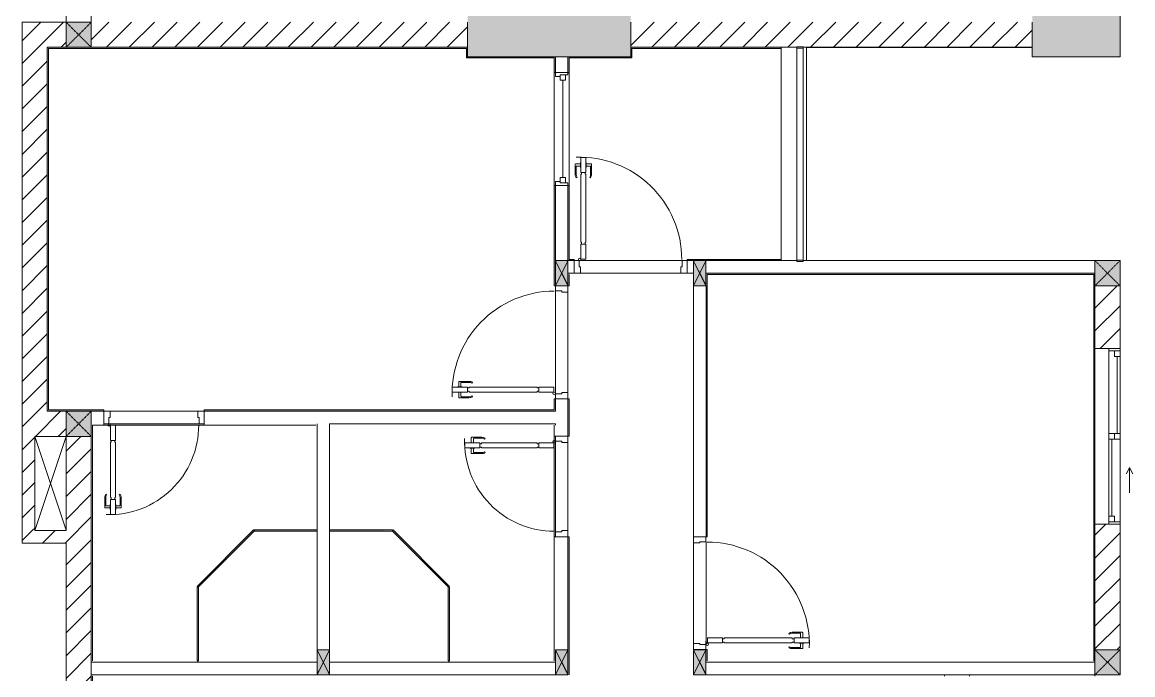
# Model space of a CAD drawing. Header units: millimetres. Extents: x 50254 to 245170, y 481 to 78637.
# Drawn here: x 236318 to 245170, y 48437 to 53637 of the extents above; entities that cross this region are included whole.
import ezdxf

# ---------------------------------------------------------------- set-up
doc = ezdxf.new("R2010")
doc.units = ezdxf.units.MM
doc.linetypes.add('IMPORT-Dash _2_', pattern=[6, 3, -3])
for name, color, linetype, lineweight in [('0-2-1', 53, 'Continuous', 9), ('A-DETL-GENF-7', 53, 'Continuous', 9), ('A-DOOR-5', 53, 'Continuous', 9), ('A-FLOR-1-1', 53, 'Continuous', 9), ('A-FLOR-4', 53, 'Continuous', 9), ('A-FLOR-HRAL-5', 53, 'Continuous', 9), ('A-GLAZ-5', 53, 'Continuous', 9), ('A-GLAZ-CURT-3', 130, 'Continuous', 9), ('A-GLAZ-CURT-4', 53, 'Continuous', 9), ('A-WALL-1-1', 53, 'Continuous', 9), ('A-WALL-7', 53, 'Continuous', 9), ('A-WALL-PATT-3', 53, 'Continuous', 9), ('A-WALL-PATT-4', 130, 'Continuous', 9), ('A_1404_dwg-1', 53, 'Continuous', 9), ('I-WALL-1-1', 53, 'Continuous', 9), ('I-WALL-2', 53, 'Continuous', 9), ('S-COLS-1', 130, 'Continuous', 9), ('S-COLS-10', 130, 'IMPORT-Dash _2_', 9), ('S-COLS-2-1', 53, 'Continuous', 9), ('S-COLS-4-1', 53, 'Continuous', 9), ('S-COLS-9', 53, 'Continuous', 9), ('S-COLS-HDLN-2', 53, 'IMPORT-Dash _2_', 9)]:
    doc.layers.add(name, color=color, linetype=linetype, lineweight=lineweight)
pattern_1 = [(45, (0, 0), (-90.50967, 90.50967), [])]

# ---------------------------------------------------------------- blocks, each defined once
blk = doc.blocks.new('A_1404_dwg_NCV_TKTC_KET CAU_rvt-1-TKTC_MB HOÀN THIỆN SÀN TẦNG 3-4-4819833-KeyPlan-CH1')
at = {"layer": 'S-COLS-1'}
for points in [[(122852.6, 53361.9), (123352.6, 53361.9), (123352.6, 53711.9), (122052.6, 53711.9), (122052.6, 53361.9), (122752.6, 53361.9)], [(127252.6, 53361.9), (127252.6, 53711.9), (126552.6, 53711.9), (126552.6, 53361.9), (127052.6, 53361.9)]]:
    blk.add_hatch(color=256, dxfattribs=at).paths.add_polyline_path(points)
at = {"layer": 'A-FLOR-1-1'}
blk.add_line((124752.6, 53435.3), (126552.6, 53435.3), dxfattribs=at)
at = {"layer": 'S-COLS-2-1'}
for p, q in [((122052.6, 53636.9), (122052.6, 53436.9)), ((123352.6, 53436.9), (123352.6, 53636.9))]:
    blk.add_line(p, q, dxfattribs=at)
at = {"layer": 'S-COLS-2-1', "flags": 128}
blk.add_lwpolyline([(126552.6, 53636.9), (126552.6, 53361.9), (127252.6, 53361.9), (127252.6, 53711.9), (127052.6, 53711.9)], dxfattribs=at)
blk = doc.blocks.new('A_1404_dwg_DOOR_CW_01 CANH MO-PANEL KINH - DIW_01-900x2200-CỬA GỖ VÂN LAMINATE-V95-TKTC_MB HOÀN THIỆN SÀN TẦNG 3-4-4819903-KeyPlan-CH1')
at = {"layer": 'A-DETL-GENF-7'}
for p, q in [((38813.8, 28420.8), (38818.3, 28414.2)), ((38839.6, 28428.9), (38919.1, 28428.9)), ((38902.1, 28420.9), (38839.6, 28420.9)), ((38906.1, 28385.9), (38906.1, 28416.9)), ((38923.1, 28385.9), (38923.1, 28424.9)), ((38906.1, 28341.9), (38906.1, 28310.9)), ((38923.1, 28341.9), (38923.1, 28302.9)), ((38813.8, 28307.1), (38818.3, 28313.6)), ((38902.1, 28306.9), (38839.6, 28306.9)), ((38839.6, 28298.9), (38919.1, 28298.9))]:
    blk.add_line(p, q, dxfattribs=at)
at = {"layer": 'A-DETL-GENF-7', "flags": 128}
for points in [[(38284.6, 28343.9), (38284.6, 28383.9), (38164.6, 28383.9), (38164.6, 28343.9)], [(38298.6, 28349.9), (38298.6, 28343.9), (38840.6, 28343.9), (38840.6, 28349.9), (38854.6, 28349.9), (38854.6, 28377.9), (38840.6, 28377.9), (38840.6, 28383.9), (38298.6, 28383.9), (38298.6, 28377.9), (38284.6, 28377.9), (38284.6, 28349.9)], [(38974.6, 28383.9), (38974.6, 28343.9), (38854.6, 28343.9), (38854.6, 28383.9)], [(38894.8, 28385.9), (38894.8, 28383.9), (38934.3, 28383.9), (38934.3, 28385.9)], [(38894.8, 28341.9), (38894.8, 28343.9), (38934.3, 28343.9), (38934.3, 28341.9)]]:
    blk.add_lwpolyline(points, close=True, dxfattribs=at)
at = {"layer": 'A-DETL-GENF-7'}
blk.add_circle((38162.6, 28393.9), 10, dxfattribs=at)
for centre, radius, start, end in [((38162.6, 28393.9), 814, 270, 2), ((38839.6, 28383.9), 45, 90, 125), ((38839.6, 28383.9), 37, 90, 125), ((38902.1, 28416.9), 4, 0, 90), ((38919.1, 28424.9), 4, 0, 90), ((38839.6, 28343.9), 45, 235, 270), ((38839.6, 28343.9), 37, 235, 270), ((38902.1, 28310.9), 4, 270, 0), ((38919.1, 28302.9), 4, 270, 0)]:
    blk.add_arc(centre, radius, start, end, dxfattribs=at)
at = {"layer": 'A-DOOR-5'}
blk.add_line((38152.6, 28393.9), (38152.6, 28368.9), dxfattribs=at)
at = {"layer": 'A-DOOR-5', "flags": 128}
blk.add_lwpolyline([(38052.6, 28436.9), (38052.6, 28386.9), (38102.6, 28386.9), (38102.6, 28396.9), (38152.6, 28396.9), (38152.6, 28436.9)], close=True, dxfattribs=at)
blk.add_lwpolyline([(38152.6, 27536.9), (38152.6, 27576.9), (38102.6, 27576.9), (38102.6, 27586.9), (38052.6, 27586.9), (38052.6, 27536.9)], dxfattribs=at)
blk = doc.blocks.new('A_1404_dwg_DOOR_CW_01 CANH MO-PANEL KINH - DIG_02-800x2200-CỬA NHÔM KÍNH-V60-TKTC_MB HOÀN THIỆN SÀN TẦNG 3-4-4819851-KeyPlan-CH1')
at = {"layer": 'A-DETL-GENF-7'}
for p, q in [((56070.3, 39575.7), (56076.9, 39571.2)), ((56184.1, 39575.7), (56177.5, 39571.2)), ((56062.2, 39549.9), (56062.2, 39470.4)), ((56070.2, 39487.4), (56070.2, 39549.9)), ((56105.2, 39483.4), (56074.2, 39483.4)), ((56149.2, 39483.4), (56180.2, 39483.4)), ((56184.2, 39487.4), (56184.2, 39549.9)), ((56192.2, 39549.9), (56192.2, 39470.4)), ((56105.2, 39466.4), (56066.2, 39466.4)), ((56149.2, 39466.4), (56188.2, 39466.4))]:
    blk.add_line(p, q, dxfattribs=at)
at = {"layer": 'A-DETL-GENF-7', "flags": 128}
for points in [[(56147.2, 40004.9), (56107.2, 40004.9), (56107.2, 40124.9), (56147.2, 40124.9)], [(56141.2, 39990.9), (56147.2, 39990.9), (56147.2, 39548.9), (56141.2, 39548.9), (56141.2, 39534.9), (56113.2, 39534.9), (56113.2, 39548.9), (56107.2, 39548.9), (56107.2, 39990.9), (56113.2, 39990.9), (56113.2, 40004.9), (56141.2, 40004.9)], [(56105.2, 39494.7), (56107.2, 39494.7), (56107.2, 39455.2), (56105.2, 39455.2)], [(56107.2, 39414.9), (56147.2, 39414.9), (56147.2, 39534.9), (56107.2, 39534.9)], [(56149.2, 39494.7), (56147.2, 39494.7), (56147.2, 39455.2), (56149.2, 39455.2)]]:
    blk.add_lwpolyline(points, close=True, dxfattribs=at)
at = {"layer": 'A-DETL-GENF-7'}
blk.add_circle((56097.2, 40126.9), 10, dxfattribs=at)
for centre, radius, start, end in [((56097.2, 40126.9), 714, 268, 0), ((56107.2, 39549.9), 45, 145, 180), ((56107.2, 39549.9), 37, 145, 180), ((56147.2, 39549.9), 37, 0, 35), ((56147.2, 39549.9), 45, 0, 35), ((56074.2, 39487.4), 4, 180, 270), ((56180.2, 39487.4), 4, 270, 0), ((56066.2, 39470.4), 4, 180, 270), ((56188.2, 39470.4), 4, 270, 0)]:
    blk.add_arc(centre, radius, start, end, dxfattribs=at)
at = {"layer": 'A-DOOR-5'}
blk.add_line((56097.2, 40136.9), (56122.2, 40136.9), dxfattribs=at)
at = {"layer": 'A-DOOR-5', "flags": 128}
for points in [[(56104.2, 40236.9), (56104.2, 40186.9), (56094.2, 40186.9), (56094.2, 40136.9), (56054.2, 40136.9), (56054.2, 40236.9)], [(56854.2, 40236.9), (56854.2, 40136.9), (56814.2, 40136.9), (56814.2, 40186.9), (56804.2, 40186.9), (56804.2, 40236.9)]]:
    blk.add_lwpolyline(points, close=True, dxfattribs=at)
blk = doc.blocks.new('A_1404_dwg_DOOR_CW_01 CANH MO-PANEL KINH - DIW_01-900x2200-CỬA GỖ VÂN LAMINATE-553375-TKTC_MB HOÀN THIỆN SÀN TẦNG 3-4-4819841-KeyPlan-CH1')
at = {"layer": 'A-DETL-GENF-7'}
for p, q in [((49614.6, 40123.9), (49614.6, 40203.4)), ((49657.6, 40207.4), (49618.6, 40207.4)), ((49657.6, 40190.4), (49626.6, 40190.4)), ((49701.6, 40207.4), (49740.6, 40207.4)), ((49701.6, 40190.4), (49732.6, 40190.4)), ((49744.6, 40123.9), (49744.6, 40203.4)), ((49622.6, 40186.4), (49622.6, 40123.9)), ((49622.7, 40098.1), (49629.3, 40102.7)), ((49736.4, 40098.1), (49729.9, 40102.7)), ((49736.6, 40186.4), (49736.6, 40123.9))]:
    blk.add_line(p, q, dxfattribs=at)
at = {"layer": 'A-DETL-GENF-7', "flags": 128}
for points in [[(49657.6, 40179.2), (49659.6, 40179.2), (49659.6, 40218.7), (49657.6, 40218.7)], [(49699.6, 40258.9), (49659.6, 40258.9), (49659.6, 40138.9), (49699.6, 40138.9)], [(49701.6, 40179.2), (49699.6, 40179.2), (49699.6, 40218.7), (49701.6, 40218.7)], [(49665.6, 39582.9), (49659.6, 39582.9), (49659.6, 40124.9), (49665.6, 40124.9), (49665.6, 40138.9), (49693.6, 40138.9), (49693.6, 40124.9), (49699.6, 40124.9), (49699.6, 39582.9), (49693.6, 39582.9), (49693.6, 39568.9), (49665.6, 39568.9)], [(49659.6, 39568.9), (49699.6, 39568.9), (49699.6, 39448.9), (49659.6, 39448.9)]]:
    blk.add_lwpolyline(points, close=True, dxfattribs=at)
at = {"layer": 'A-DETL-GENF-7'}
blk.add_circle((49709.6, 39446.9), 10, dxfattribs=at)
for centre, radius, start, end in [((49709.6, 39446.9), 814, 88, 180), ((49618.6, 40203.4), 4, 90, 180), ((49626.6, 40186.4), 4, 90, 180), ((49732.6, 40186.4), 4, 0, 90), ((49740.6, 40203.4), 4, 0, 90), ((49659.6, 40123.9), 45, 180, 215), ((49659.6, 40123.9), 37, 180, 215), ((49699.6, 40123.9), 37, 325, 0), ((49699.6, 40123.9), 45, 325, 0)]:
    blk.add_arc(centre, radius, start, end, dxfattribs=at)
at = {"layer": 'A-DOOR-5'}
blk.add_line((49709.6, 39436.9), (49684.6, 39436.9), dxfattribs=at)
at = {"layer": 'A-DOOR-5', "flags": 128}
for points in [[(48852.6, 39336.9), (48852.6, 39436.9), (48892.6, 39436.9), (48892.6, 39386.9), (48902.6, 39386.9), (48902.6, 39336.9)], [(49702.6, 39336.9), (49702.6, 39386.9), (49712.6, 39386.9), (49712.6, 39436.9), (49752.6, 39436.9), (49752.6, 39336.9)]]:
    blk.add_lwpolyline(points, close=True, dxfattribs=at)
blk = doc.blocks.new('A_1404_dwg_M_Fixed - 900 x 1400-901191-TKTC_MB HOÀN THIỆN SÀN TẦNG 3-4-4819853-KeyPlan-CH1')
at = {"layer": 'A-GLAZ-5'}
blk.add_line((53891.6, 40195.9), (53117.6, 40195.9), dxfattribs=at)
at = {"layer": 'A-GLAZ-5', "flags": 128}
for points in [[(53073.6, 40217.9), (53117.6, 40217.9), (53117.6, 40173.9), (53073.6, 40173.9), (53073.6, 40236.9), (53055.7, 40236.9)], [(53954.6, 40236.9), (53935.6, 40236.9), (53935.6, 40173.9), (53891.6, 40173.9), (53891.6, 40217.9), (53935.6, 40217.9)], [(53086.6, 40173.9), (53086.6, 40136.9), (53054.6, 40136.9)], [(53922.6, 40173.9), (53922.6, 40136.9), (53954.6, 40136.9)]]:
    blk.add_lwpolyline(points, dxfattribs=at)
blk = doc.blocks.new('A_1404_dwg_Railing - 50 x 10mm-901205-TKTC_MB HOÀN THIỆN SÀN TẦNG 3-4-4819863-KeyPlan-CH1')
at = {"layer": 'A-FLOR-HRAL-5', "flags": 128}
blk.add_lwpolyline([(52922.6, 44462), (52922.6, 44512), (52932.6, 44512), (52932.6, 44462)], close=True, dxfattribs=at)
blk = doc.blocks.new('A_1404_dwg_Railing - Railing-884429-TKTC_MB HOÀN THIỆN SÀN TẦNG 3-4-4819907-KeyPlan-CH1')
at = {"layer": 'A-FLOR-HRAL-5'}
for p, q in [((124677.6, 53430.3), (124677.6, 51741.5)), ((124727.6, 51741.5), (124727.6, 53430.3))]:
    blk.add_line(p, q, dxfattribs=at)
at = {"rotation": 270}
for p in [(80215.6, 106362.9), (80215.6, 104664.1)]:
    blk.add_blockref('A_1404_dwg_Railing - 50 x 10mm-901205-TKTC_MB HOÀN THIỆN SÀN TẦNG 3-4-4819863-KeyPlan-CH1', p, dxfattribs=at)
blk = doc.blocks.new('A_1404_dwg_System Panel - Glazed-901218-TKTC_MB HOÀN THIỆN SÀN TẦNG 3-4-4819900-KeyPlan-CH1')
at = {"layer": 'A-GLAZ-CURT-3'}
blk.add_hatch(color=256, dxfattribs=at).paths.add_polyline_path([(41007.6, 64948.9), (41002.6, 65539.6), (40997.6, 65536.1), (40997.6, 64948.9)])
at = {"layer": 'A-GLAZ-CURT-4'}
blk.add_line((41007.6, 64948.9), (41007.6, 65539.6), dxfattribs=at)
at = {"layer": 'A-GLAZ-CURT-4', "flags": 128}
blk.add_lwpolyline([(40997.6, 65537.5), (40997.6, 64948.9), (41007.6, 64948.9)], dxfattribs=at)
blk = doc.blocks.new('A_1404_dwg_System Panel - Glazed-901219-TKTC_MB HOÀN THIỆN SÀN TẦNG 3-4-V137-KeyPlan-CH1')
at = {"layer": 'A-GLAZ-CURT-3'}
blk.add_hatch(color=256, dxfattribs=at).paths.add_polyline_path([(39446.8, 29483), (39450.3, 29493.6), (39002.6, 29934.3), (38999, 29930.7), (39408.4, 29521.4)])
at = {"layer": 'A-GLAZ-CURT-4'}
blk.add_line((38999, 29930.7), (39446.8, 29483), dxfattribs=at)
at = {"layer": 'A-GLAZ-CURT-4', "flags": 128}
blk.add_lwpolyline([(39452.4, 29491.5), (39006.1, 29937.8), (38999, 29930.7)], dxfattribs=at)
blk = doc.blocks.new('A_1404_dwg_System Panel - Glazed-901217-TKTC_MB HOÀN THIỆN SÀN TẦNG 3-4-V138-KeyPlan-CH1')
at = {"layer": 'A-GLAZ-CURT-3'}
blk.add_hatch(color=256, dxfattribs=at).paths.add_polyline_path([(39453.8, 29481.5), (39952.6, 29481.5), (39952.6, 29491.5), (39450.3, 29486.5), (39450.3, 29481.5)])
at = {"layer": 'A-GLAZ-CURT-4', "flags": 128}
blk.add_lwpolyline([(39450.3, 29481.5), (39952.6, 29481.5), (39952.6, 29491.5), (39450.3, 29491.5)], close=True, dxfattribs=at)
blk = doc.blocks.new('A_1404_dwg_G1_SOF - BO TRU - 100x200-746114-TKTC_MB HOÀN THIỆN SÀN TẦNG 3-4-4819846-KeyPlan-CH1')
at = {"layer": 'S-COLS-1'}
blk.add_hatch(color=256, dxfattribs=at).paths.add_polyline_path([(49952.6, 40036.9), (49952.6, 40236.9), (49852.6, 40236.9), (49852.6, 40036.9)])
at = {"layer": 'S-COLS-9', "flags": 128}
blk.add_lwpolyline([(49852.6, 40036.9), (49852.6, 40236.9), (49952.6, 40236.9), (49952.6, 40036.9)], close=True, dxfattribs=at)
at = {"layer": 'S-COLS-HDLN-2'}
for p, q in [((49952.6, 40036.9), (49852.6, 40236.9)), ((49852.6, 40036.9), (49952.6, 40236.9))]:
    blk.add_line(p, q, dxfattribs=at)
blk = doc.blocks.new('A_1404_dwg_DOOR_CW_01 CANH MO-PANEL KINH - DIG_01-900x2200-CỬA NHÔM KÍNH-901226-TKTC_MB HOÀN THIỆN SÀN TẦNG 3-4-4819905-KeyPlan-CH1')
at = {"layer": 'A-DETL-GENF-7'}
for p, q in [((37864.6, 26649.9), (37864.6, 26570.4)), ((37872.6, 26587.4), (37872.6, 26649.9)), ((37872.7, 26675.7), (37879.3, 26671.2)), ((37986.4, 26675.7), (37979.9, 26671.2)), ((37986.6, 26587.4), (37986.6, 26649.9)), ((37994.6, 26649.9), (37994.6, 26570.4)), ((37907.6, 26566.4), (37868.6, 26566.4)), ((37907.6, 26583.4), (37876.6, 26583.4)), ((37951.6, 26583.4), (37982.6, 26583.4)), ((37951.6, 26566.4), (37990.6, 26566.4))]:
    blk.add_line(p, q, dxfattribs=at)
at = {"layer": 'A-DETL-GENF-7', "flags": 128}
for points in [[(37909.6, 27204.9), (37949.6, 27204.9), (37949.6, 27324.9), (37909.6, 27324.9)], [(37915.6, 27190.9), (37909.6, 27190.9), (37909.6, 26648.9), (37915.6, 26648.9), (37915.6, 26634.9), (37943.6, 26634.9), (37943.6, 26648.9), (37949.6, 26648.9), (37949.6, 27190.9), (37943.6, 27190.9), (37943.6, 27204.9), (37915.6, 27204.9)], [(37907.6, 26594.7), (37909.6, 26594.7), (37909.6, 26555.2), (37907.6, 26555.2)], [(37949.6, 26514.9), (37909.6, 26514.9), (37909.6, 26634.9), (37949.6, 26634.9)], [(37951.6, 26594.7), (37949.6, 26594.7), (37949.6, 26555.2), (37951.6, 26555.2)]]:
    blk.add_lwpolyline(points, close=True, dxfattribs=at)
at = {"layer": 'A-DETL-GENF-7'}
blk.add_circle((37959.6, 27326.9), 10, dxfattribs=at)
for centre, radius, start, end in [((37959.6, 27326.9), 814, 180, 272), ((37909.6, 26649.9), 45, 145, 180), ((37909.6, 26649.9), 37, 145, 180), ((37949.6, 26649.9), 37, 0, 35), ((37949.6, 26649.9), 45, 0, 35), ((37868.6, 26570.4), 4, 180, 270), ((37876.6, 26587.4), 4, 180, 270), ((37982.6, 26587.4), 4, 270, 0), ((37990.6, 26570.4), 4, 270, 0)]:
    blk.add_arc(centre, radius, start, end, dxfattribs=at)
at = {"layer": 'A-DOOR-5'}
blk.add_line((37959.6, 27336.9), (37934.6, 27336.9), dxfattribs=at)
at = {"layer": 'A-DOOR-5', "flags": 128}
for points in [[(37152.6, 27436.9), (37102.6, 27436.9), (37102.6, 27336.9), (37142.6, 27336.9), (37142.6, 27386.9), (37152.6, 27386.9)], [(38002.6, 27436.9), (37952.6, 27436.9), (37952.6, 27386.9), (37962.6, 27386.9), (37962.6, 27336.9), (38002.6, 27336.9)]]:
    blk.add_lwpolyline(points, close=True, dxfattribs=at)
blk = doc.blocks.new('A_1404_dwg_System Panel - Glazed-901212-TKTC_MB HOÀN THIỆN SÀN TẦNG 3-4-V139-KeyPlan-CH1')
at = {"layer": 'A-GLAZ-CURT-3'}
blk.add_hatch(color=256, dxfattribs=at).paths.add_polyline_path([(40551.3, 29481.5), (40554.8, 29486.5), (40551.3, 29491.5), (40052.6, 29491.5), (40052.6, 29481.5)])
at = {"layer": 'A-GLAZ-CURT-4', "flags": 128}
blk.add_lwpolyline([(40552.8, 29491.5), (40052.6, 29491.5), (40052.6, 29481.5), (40554.8, 29481.5)], dxfattribs=at)
blk = doc.blocks.new('A_1404_dwg_System Panel - Glazed-901210-TKTC_MB HOÀN THIỆN SÀN TẦNG 3-4-4819895-KeyPlan-CH1')
at = {"layer": 'A-GLAZ-CURT-3'}
blk.add_hatch(color=256, dxfattribs=at).paths.add_polyline_path([(38999, 64948.9), (39007.6, 64948.9), (39002.6, 65539.6), (38997.6, 65539.6), (38997.6, 64948.9)])
at = {"layer": 'A-GLAZ-CURT-4'}
blk.add_line((39007.6, 64948.9), (39007.6, 65537.5), dxfattribs=at)
at = {"layer": 'A-GLAZ-CURT-4', "flags": 128}
blk.add_lwpolyline([(38997.6, 65539.6), (38997.6, 64948.9), (39007.6, 64948.9)], dxfattribs=at)
blk = doc.blocks.new('A_1404_dwg_System Panel - Glazed-901211-TKTC_MB HOÀN THIỆN SÀN TẦNG 3-4-V140-KeyPlan-CH1')
at = {"layer": 'A-GLAZ-CURT-3'}
blk.add_hatch(color=256, dxfattribs=at).paths.add_polyline_path([(40558.4, 29483), (41002.6, 29934.3), (40997.6, 29936.3), (40554.8, 29486.5)])
at = {"layer": 'A-GLAZ-CURT-4', "flags": 128}
blk.add_lwpolyline([(40999, 29937.8), (40551.3, 29490.1), (40558.4, 29483), (41006.1, 29930.7)], close=True, dxfattribs=at)
blk = doc.blocks.new('A_1404_dwg_NCV_TKTC_TANG 3 - 4_rvt-1-TKTC_MB HOÀN THIỆN SÀN TẦNG 3-4-4819943-KeyPlan-CH1')
at = {"layer": 'A-WALL-PATT-4'}
for points in [[(118702.6, 50546.9), (118712.6, 50546.9), (118712.6, 53436.9), (118702.6, 53436.9), (118702.6, 53426.9)], [(119052.5, 53426.9), (122052.6, 53426.9), (122052.6, 53436.9), (118712.6, 53436.9), (118712.6, 53426.9), (118852.5, 53426.9)], [(122052.6, 53351.9), (122052.6, 53426.9), (122042.6, 53426.9), (122042.6, 53351.9)], [(124552.6, 53426.9), (124552.6, 53436.9), (123352.6, 53436.9), (123352.6, 53426.9), (124422.5, 53426.9)], [(123362.6, 53361.9), (123362.6, 53426.9), (123352.6, 53426.9), (123352.6, 53361.9)], [(122742.6, 53351.9), (122752.6, 53351.9), (122752.6, 53361.9), (122052.6, 53361.9), (122052.6, 53351.9)], [(122902.6, 53351.9), (123362.6, 53351.9), (123362.6, 53361.9), (122862.6, 53361.9), (122862.6, 53351.9)], [(124422.5, 51626.9), (127052.6, 51626.9), (127052.6, 51636.9), (123952.6, 51636.9), (123952.6, 51626.9), (123962.6, 51626.9)]]:
    blk.add_hatch(color=256, dxfattribs=at).paths.add_polyline_path(points)
h = blk.add_hatch(color=256, dxfattribs=at)
h.paths.add_polyline_path([(122742.6, 50546.9), (122752.6, 50546.9), (122752.6, 50636.9), (122742.6, 50636.9)])
h.paths.add_polyline_path([(122742.6, 51536.9), (122752.6, 51536.9), (122752.6, 52336.9), (122742.6, 52336.9), (122742.6, 51636.9)])
h.paths.add_polyline_path([(122752.6, 53236.9), (122752.6, 53351.9), (122742.6, 53351.9), (122742.6, 53236.9)])
h = blk.add_hatch(color=256, dxfattribs=at)
h.paths.add_polyline_path([(122862.6, 51746.9), (122862.6, 52336.9), (122852.6, 52336.9), (122852.6, 51746.9)])
h.paths.add_polyline_path([(122862.6, 53236.9), (122862.6, 53361.9), (122852.6, 53361.9), (122852.6, 53236.9)])
h = blk.add_hatch(color=256, dxfattribs=at)
h.paths.add_polyline_path([(123852.6, 51736.9), (124552.6, 51736.9), (124552.6, 51746.9), (123802.6, 51746.9), (123802.6, 51736.9)])
h.paths.add_polyline_path([(122852.6, 51736.9), (122902.6, 51736.9), (122902.6, 51746.9), (122852.6, 51746.9)])
h = blk.add_hatch(color=256, dxfattribs=at)
h.paths.add_polyline_path([(122862.6, 48436.9), (122862.6, 49537.3), (122852.6, 49537.3), (122852.6, 48436.9)])
h.paths.add_polyline_path([(122862.6, 50337.3), (122862.6, 50636.9), (122852.6, 50636.9), (122852.6, 50337.3)])
h.paths.add_polyline_path([(122852.6, 51536.9), (122862.6, 51536.9), (122862.6, 51636.9), (122852.6, 51636.9)])
h = blk.add_hatch(color=256, dxfattribs=at)
h.paths.add_polyline_path([(123962.6, 48546.9), (123962.6, 48637.3), (123952.6, 48636.9), (123952.6, 48546.9)])
h.paths.add_polyline_path([(123952.6, 49537.3), (123962.6, 49537.3), (123962.6, 51626.9), (123952.6, 51626.9), (123952.6, 51536.9)])
h = blk.add_hatch(color=256, dxfattribs=at)
h.paths.add_polyline_path([(127052.6, 48536.9), (127052.6, 49635.3), (127042.6, 49635.3), (127042.6, 48536.9)])
h.paths.add_polyline_path([(127052.6, 51035.3), (127052.6, 51626.9), (127042.6, 51626.9), (127042.6, 51035.3)])
h = blk.add_hatch(color=256, dxfattribs=at)
h.paths.add_polyline_path([(119052.5, 50536.9), (119152.6, 50536.9), (119152.6, 50546.9), (118702.6, 50546.9), (118702.6, 50536.9), (118852.5, 50536.9)])
h.paths.add_polyline_path([(119952.6, 50536.9), (122752.6, 50536.9), (122752.6, 50546.9), (119952.6, 50546.9)])
h = blk.add_hatch(color=256, dxfattribs=at)
h.paths.add_polyline_path([(119062.6, 45437.3), (119062.6, 45587.4), (119052.6, 45587), (119052.6, 45437.3), (119062.5, 45437.3)])
h.paths.add_polyline_path([(119062.6, 46677.4), (119062.6, 48436.9), (119052.6, 48436.9), (119052.6, 46677.4)])
at = {"layer": 'A-FLOR-4'}
for p, q in [((123752.6, 51636.9), (122952.6, 51636.9)), ((122752.6, 50676.9), (122752.6, 51496.9)), ((122852.6, 51486.9), (122852.6, 50686.9)), ((119192.6, 50437), (119912.6, 50437)), ((122752.6, 50297.3), (122752.6, 49577.3)), ((123852.6, 48687.3), (123852.6, 49487.3)), ((123952.6, 49497.3), (123952.6, 48677.3)), ((119052.6, 48546.9), (119052.6, 48536.9)), ((119902.6, 48536.9), (119902.6, 48548.9)), ((121902.6, 48548.9), (121902.6, 48536.9)), ((125852.6, 48426.9), (125852.6, 48436.9)), ((126052.6, 48436.9), (126052.6, 48426.9)), ((127052.6, 48426.9), (127052.6, 48436.9))]:
    blk.add_line(p, q, dxfattribs=at)
at = {"layer": 'A-FLOR-4', "flags": 128}
for points in [[(119202.6, 50536.9), (119902.6, 50536.9)], [(122852.6, 50287.3), (122852.6, 49587.3)]]:
    blk.add_lwpolyline(points, close=True, dxfattribs=at)
at = {"layer": 'A-WALL-1-1'}
for p, q in [((122752.6, 53236.9), (122852.6, 53236.9)), ((122852.6, 52336.9), (122752.6, 52336.9)), ((122852.6, 51736.9), (122852.6, 51746.9)), ((122902.6, 51636.9), (122902.6, 51736.9)), ((123802.6, 51736.9), (123802.6, 51636.9)), ((124677.6, 51736.9), (123952.6, 51736.9)), ((127052.6, 51736.9), (124727.6, 51736.9)), ((127052.6, 51636.9), (127052.6, 51736.9)), ((122852.6, 51636.9), (122862.6, 51636.9)), ((123842.9, 51636.9), (123852.6, 51636.9)), ((123952.6, 51636.9), (127052.6, 51636.9)), ((123952.6, 51536.5), (123852.9, 51536.5)), ((122852.6, 50636.9), (122752.6, 50636.9)), ((119052.6, 50536.9), (119052.6, 50436.9)), ((119152.6, 50436.9), (119152.6, 50536.9)), ((119952.6, 50536.9), (119952.6, 50436.9)), ((120852.6, 50436.9), (120852.6, 49592.3)), ((122752.6, 50337.3), (122852.6, 50337.3)), ((120852.6, 49592.3), (120852.6, 49582.3)), ((120852.6, 49582.3), (120852.6, 48636.9)), ((120952.6, 49582.3), (120952.6, 49592.3)), ((120952.6, 48636.9), (120952.6, 49582.3)), ((122852.6, 49537.3), (122752.6, 49537.3)), ((123852.6, 49537.3), (123952.6, 49537.3)), ((123952.6, 48637.3), (123852.6, 48637.3)), ((122752.6, 48536.9), (120952.6, 48536.9)), ((127052.6, 48536.9), (123952.6, 48536.9)), ((127052.6, 48436.9), (127052.6, 48536.9)), ((120952.6, 48436.9), (122752.6, 48436.9)), ((123952.6, 48436.9), (127052.6, 48436.9))]:
    blk.add_line(p, q, dxfattribs=at)
at = {"layer": 'A-WALL-1-1', "flags": 128}
for points in [[(122852.6, 53361.9), (122752.6, 53361.9), (122752.6, 53351.9)], [(122752.6, 50546.9), (122752.6, 50536.9), (120852.6, 50536.9)], [(120952.6, 49592.3), (120952.6, 50436.9), (122752.6, 50436.9), (122752.6, 50426.9)], [(120852.6, 48536.9), (119052.6, 48536.9), (119052.6, 48436.9), (120852.6, 48436.9)]]:
    blk.add_lwpolyline(points, dxfattribs=at)
at = {"layer": 'A-WALL-7'}
for p, q in [((124552.6, 53436.9), (124677.6, 53436.9)), ((124552.6, 51746.9), (124552.6, 53426.9)), ((122752.6, 53351.9), (122752.6, 53236.9)), ((122852.6, 53236.9), (122852.6, 53361.9)), ((122752.6, 52336.9), (122752.6, 51736.9)), ((122852.6, 51746.9), (122852.6, 52336.9)), ((122902.6, 51736.9), (122852.6, 51736.9)), ((122942.6, 51736.9), (123762.6, 51736.9)), ((123852.6, 51736.9), (123802.6, 51736.9)), ((122862.6, 51636.9), (122902.6, 51636.9)), ((123752.6, 51636.9), (122952.6, 51636.9)), ((123802.6, 51636.9), (123842.9, 51636.9)), ((123952.6, 49537.3), (123952.6, 51536.5)), ((122752.6, 50676.9), (122752.6, 51496.9)), ((122852.6, 51486.9), (122852.6, 50686.9)), ((122752.6, 50636.9), (122752.6, 50546.9)), ((122852.6, 50337.3), (122852.6, 50636.9)), ((119152.6, 50536.9), (119052.6, 50536.9)), ((119202.6, 50536.9), (119902.6, 50536.9)), ((120852.6, 50536.9), (119952.6, 50536.9)), ((122852.6, 50287.3), (122852.6, 49587.3)), ((122852.6, 48636.9), (122852.6, 49537.3)), ((123852.6, 48687.3), (123852.6, 49487.3)), ((123952.6, 49497.3), (123952.6, 48677.3))]:
    blk.add_line(p, q, dxfattribs=at)
at = {"layer": 'A-WALL-7', "flags": 128}
for points in [[(124727.6, 53436.9), (124752.6, 53436.9), (124752.6, 51736.9)], [(123852.9, 51536.5), (123852.6, 51536.5), (123852.6, 49537.3)]]:
    blk.add_lwpolyline(points, dxfattribs=at)
at = {"layer": 'I-WALL-1-1'}
for p, q in [((119052.5, 53436.9), (118852.5, 53436.9)), ((122852.6, 51746.9), (122852.6, 51736.9)), ((122862.6, 51636.9), (122852.6, 51636.9)), ((127052.6, 51636.9), (123952.6, 51636.9)), ((118852.5, 50536.9), (119052.5, 50536.9)), ((120852.6, 50427), (120852.6, 50437)), ((127052.6, 48536.9), (127052.6, 48636.9)), ((122742.6, 48536.9), (122752.6, 48536.9)), ((127042.6, 48536.9), (127052.6, 48536.9))]:
    blk.add_line(p, q, dxfattribs=at)
at = {"layer": 'I-WALL-1-1', "flags": 128}
for points in [[(118852.5, 53436.9), (118712.6, 53436.9), (118702.6, 53436.9), (118702.6, 50546.9), (118702.6, 50536.9), (118852.5, 50536.9)], [(119152.6, 50536.9), (119152.6, 50546.9), (118712.6, 50546.9), (118712.6, 53426.9), (122042.6, 53426.9), (122042.6, 53351.9), (122052.6, 53351.9), (122742.6, 53351.9), (122742.6, 53236.9), (122752.6, 53236.9)], [(122752.6, 53351.9), (122752.6, 53361.9), (122052.6, 53361.9), (122052.6, 53426.9), (122052.6, 53436.9), (119052.5, 53436.9)], [(122852.6, 53236.9), (122862.6, 53236.9), (122862.6, 53351.9), (123362.6, 53351.9), (123362.6, 53361.9), (123362.6, 53426.9), (124552.6, 53426.9), (124552.6, 53436.9), (123352.6, 53436.9), (123352.6, 53426.9), (123352.6, 53361.9), (122862.6, 53361.9), (122852.6, 53361.9)], [(122752.6, 52336.9), (122742.6, 52336.9), (122742.6, 51536.9), (122752.6, 51536.9)], [(122902.6, 51736.9), (122902.6, 51746.9), (122862.6, 51746.9), (122862.6, 52336.9), (122852.6, 52336.9)], [(123952.6, 51736.9), (124552.6, 51736.9), (124552.6, 51746.9), (123802.6, 51746.9), (123802.6, 51736.9)], [(122852.6, 51536.9), (122862.6, 51536.9), (122862.6, 51626.9)], [(123952.6, 49537.3), (123962.6, 49537.3), (123962.6, 51626.9), (127042.6, 51626.9), (127042.6, 51035.3), (127052.6, 51035.3), (127052.6, 51536.9)], [(127052.6, 51536.9), (127052.6, 51626.9), (127052.6, 51636.9)], [(122752.6, 50636.9), (122742.6, 50636.9), (122742.6, 50546.9), (119952.6, 50546.9), (119952.6, 50536.9)], [(122852.6, 50337.3), (122862.6, 50337.3), (122862.6, 50636.9), (122852.6, 50636.9)], [(120852.6, 50536.9), (122752.6, 50536.9), (122752.6, 50546.9)], [(119052.6, 50437), (119052.6, 50427), (119052.6, 48546.9)], [(119062.6, 48546.9), (119062.6, 50427), (119152.6, 50427), (119152.6, 50437)], [(119952.6, 50437), (119952.6, 50427), (120842.6, 50427)], [(122742.6, 50426.9), (122742.6, 50337.3), (122752.6, 50337.3)], [(127052.6, 48636.9), (127052.6, 49635.3), (127042.6, 49635.3), (127042.6, 48546.9)], [(122752.6, 49537.3), (122742.6, 49537.3), (122742.6, 48546.9)], [(122862.6, 48436.9), (122862.6, 49537.3), (122852.6, 49537.3)], [(123962.6, 48546.9), (123962.6, 48637.3), (123952.6, 48637.3)], [(119062.6, 48436.9), (119052.6, 48436.9), (119052.6, 46677.4), (119062.6, 46677.4), (119062.6, 48426.9)]]:
    blk.add_lwpolyline(points, dxfattribs=at)
at = {"layer": 'I-WALL-2'}
for p, q in [((122752.6, 53236.9), (122752.6, 53351.9)), ((122852.6, 53361.9), (122852.6, 53236.9)), ((122742.6, 52336.9), (122742.6, 53236.9)), ((122862.6, 53236.9), (122862.6, 52336.9)), ((122752.6, 51736.9), (122752.6, 52336.9)), ((122852.6, 52336.9), (122852.6, 51746.9)), ((122852.6, 51736.9), (122902.6, 51736.9)), ((123802.6, 51736.9), (123852.6, 51736.9)), ((123952.6, 51536.5), (123952.6, 49537.3)), ((127042.6, 49635.3), (127042.6, 51035.3)), ((127052.6, 51035.3), (127052.6, 49635.3)), ((122752.6, 50546.9), (122752.6, 50636.9)), ((122852.6, 50636.9), (122852.6, 50337.3)), ((119052.6, 50536.9), (119152.6, 50536.9)), ((119952.6, 50536.9), (120852.6, 50536.9)), ((119952.6, 50427), (119152.6, 50427)), ((122742.6, 49537.3), (122742.6, 50337.3)), ((122852.6, 49537.3), (122852.6, 48636.9))]:
    blk.add_line(p, q, dxfattribs=at)
for name, p in [('A_1404_dwg_Railing - Railing-884429-TKTC_MB HOÀN THIỆN SÀN TẦNG 3-4-4819907-KeyPlan-CH1', (0, 0)), ('A_1404_dwg_DOOR_CW_01 CANH MO-PANEL KINH - DIG_02-800x2200-CỬA NHÔM KÍNH-V60-TKTC_MB HOÀN THIỆN SÀN TẦNG 3-4-4819851-KeyPlan-CH1', (63098.4, 10300)), ('A_1404_dwg_System Panel - Glazed-901210-TKTC_MB HOÀN THIỆN SÀN TẦNG 3-4-4819895-KeyPlan-CH1', (80900, -16400)), ('A_1404_dwg_System Panel - Glazed-901218-TKTC_MB HOÀN THIỆN SÀN TẦNG 3-4-4819900-KeyPlan-CH1', (80900, -16400))]:
    blk.add_blockref(name, p)
for name, p, rotation in [('A_1404_dwg_M_Fixed - 900 x 1400-901191-TKTC_MB HOÀN THIỆN SÀN TẦNG 3-4-4819853-KeyPlan-CH1', (82615.6, 106291.5), 270), ('A_1404_dwg_DOOR_CW_01 CANH MO-PANEL KINH - DIG_01-900x2200-CỬA NHÔM KÍNH-901226-TKTC_MB HOÀN THIỆN SÀN TẦNG 3-4-4819905-KeyPlan-CH1', (160905.1, 79073.9), 180), ('A_1404_dwg_G1_SOF - BO TRU - 100x200-746114-TKTC_MB HOÀN THIỆN SÀN TẦNG 3-4-4819846-KeyPlan-CH1', (172705.1, 91773.9), 180), ('A_1404_dwg_G1_SOF - BO TRU - 100x200-746114-TKTC_MB HOÀN THIỆN SÀN TẦNG 3-4-4819846-KeyPlan-CH1', (173805.1, 91773.9), 180), ('A_1404_dwg_DOOR_CW_01 CANH MO-PANEL KINH - DIW_01-900x2200-CỬA GỖ VÂN LAMINATE-V95-TKTC_MB HOÀN THIỆN SÀN TẦNG 3-4-4819903-KeyPlan-CH1', (160905.1, 79073.9), 180), ('A_1404_dwg_DOOR_CW_01 CANH MO-PANEL KINH - DIG_02-800x2200-CỬA NHÔM KÍNH-V60-TKTC_MB HOÀN THIỆN SÀN TẦNG 3-4-4819851-KeyPlan-CH1', (82615.6, 106391.5), 270), ('A_1404_dwg_System Panel - Glazed-901211-TKTC_MB HOÀN THIỆN SÀN TẦNG 3-4-V140-KeyPlan-CH1', (160905.1, 79073.9), 180), ('A_1404_dwg_System Panel - Glazed-901212-TKTC_MB HOÀN THIỆN SÀN TẦNG 3-4-V139-KeyPlan-CH1', (160905.1, 79073.9), 180), ('A_1404_dwg_System Panel - Glazed-901217-TKTC_MB HOÀN THIỆN SÀN TẦNG 3-4-V138-KeyPlan-CH1', (160905.1, 79073.9), 180), ('A_1404_dwg_System Panel - Glazed-901219-TKTC_MB HOÀN THIỆN SÀN TẦNG 3-4-V137-KeyPlan-CH1', (160905.1, 79073.9), 180), ('A_1404_dwg_DOOR_CW_01 CANH MO-PANEL KINH - DIW_01-900x2200-CỬA GỖ VÂN LAMINATE-553375-TKTC_MB HOÀN THIỆN SÀN TẦNG 3-4-4819841-KeyPlan-CH1', (84515.6, 98389.9), 270), ('A_1404_dwg_G1_SOF - BO TRU - 100x200-746114-TKTC_MB HOÀN THIỆN SÀN TẦNG 3-4-4819846-KeyPlan-CH1', (170805.1, 88673.9), 180), ('A_1404_dwg_G1_SOF - BO TRU - 100x200-746114-TKTC_MB HOÀN THIỆN SÀN TẦNG 3-4-4819846-KeyPlan-CH1', (172705.1, 88673.9), 180), ('A_1404_dwg_G1_SOF - BO TRU - 100x200-746114-TKTC_MB HOÀN THIỆN SÀN TẦNG 3-4-4819846-KeyPlan-CH1', (173805.1, 88673.9), 180)]:
    blk.add_blockref(name, p, dxfattribs=dict(rotation=rotation))
blk = doc.blocks.new('A_1404_dwg_1_FAMILY RVT - W01-WxH 1400x1400xmm-389822-TKTC_MB HOÀN THIỆN SÀN TẦNG 3-4-4819949-KeyPlan-CH1')
at = {"layer": 'A-GLAZ-5'}
for p, q in [((50000.9, 78313.1), (50204.1, 78313.1)), ((49052.5, 78236.9), (49052.5, 78036.9)), ((49071.5, 78236.9), (49071.5, 78148)), ((49116, 78214.7), (49730.3, 78214.7)), ((49730.3, 78236.9), (49774.7, 78236.9)), ((49774.7, 78192.5), (49730.3, 78192.5)), ((49774.7, 78170.3), (50389, 78170.3)), ((50433.4, 78236.9), (50433.4, 78148))]:
    blk.add_line(p, q, dxfattribs=at)
at = {"layer": 'A-GLAZ-5', "flags": 128}
for points in [[(50051.7, 78338.5), (50000.9, 78313.1), (50051.7, 78287.7)], [(50452.5, 78036.9), (50452.5, 78236.9), (49052.5, 78236.9), (49116, 78236.9)], [(49730.3, 78148), (49730.3, 78236.9), (49116, 78236.9), (49116, 78192.5), (49071.5, 78192.5)], [(49774.7, 78148), (49774.7, 78236.9), (50433.4, 78236.9), (50452.5, 78236.9)], [(50433.4, 78192.5), (50389, 78192.5), (50389, 78148)], [(49052.5, 78148), (49071.5, 78148), (49730.3, 78148), (49774.7, 78148), (50389, 78148), (50452.5, 78148)]]:
    blk.add_lwpolyline(points, dxfattribs=at)
blk = doc.blocks.new('A_1404_dwg_G1_SOF - BO TRU - 200x200-V46-TKTC_MB HOÀN THIỆN SÀN TẦNG 3-4-4820026-KeyPlan-CH1')
at = {"layer": 'S-COLS-10'}
blk.add_hatch(color=256, dxfattribs=at).paths.add_polyline_path([(118852.5, 45236.9), (119052.5, 45237.4), (119052.5, 45436.9), (118852.5, 45436.9), (118852.5, 45237.4)])
at = {"layer": 'S-COLS-4-1', "flags": 128}
blk.add_lwpolyline([(118852.5, 45236.9), (118852.5, 45436.9), (119052.5, 45436.9), (119052.5, 45236.9)], dxfattribs=at)
at = {"layer": 'S-COLS-HDLN-2'}
for p, q in [((118852.5, 45436.9), (119052.5, 45236.9)), ((119052.5, 45436.9), (118852.5, 45236.9))]:
    blk.add_line(p, q, dxfattribs=at)
blk = doc.blocks.new('A_1404_dwg_G1_SOF - BO TRU - 200x200-V45-TKTC_MB HOÀN THIỆN SÀN TẦNG 3-4-4820025-KeyPlan-CH1')
at = {"layer": 'S-COLS-10'}
blk.add_hatch(color=256, dxfattribs=at).paths.add_polyline_path([(119052.6, 33636.9), (119052.6, 33836.9), (118852.6, 33836.9), (118852.6, 33636.9)])
at = {"layer": 'S-COLS-4-1', "flags": 128}
blk.add_lwpolyline([(119052.6, 33836.9), (119052.6, 33636.9), (118852.6, 33636.9), (118852.6, 33836.9)], dxfattribs=at)
at = {"layer": 'S-COLS-HDLN-2'}
for p, q in [((118852.6, 33836.9), (119052.6, 33636.9)), ((119052.6, 33836.9), (118852.6, 33636.9))]:
    blk.add_line(p, q, dxfattribs=at)
blk = doc.blocks.new('A_1404_dwg_G1_SOF - BO TRU - 200x200-V122-TKTC_MB HOÀN THIỆN SÀN TẦNG 3-4-4820044-KeyPlan-CH1')
at = {"layer": 'S-COLS-10'}
blk.add_hatch(color=256, dxfattribs=at).paths.add_polyline_path([(127052.6, 67936.9), (127252.6, 67936.9), (127252.6, 68136.9), (127052.6, 68136.9), (127052.6, 68026.9)])
at = {"layer": 'S-COLS-4-1', "flags": 128}
blk.add_lwpolyline([(127052.6, 68136.9), (127252.6, 68136.9), (127252.6, 67936.9), (127052.6, 67936.9)], dxfattribs=at)
at = {"layer": 'S-COLS-HDLN-2'}
for p, q in [((127052.6, 68136.9), (127252.6, 67936.9)), ((127252.6, 68136.9), (127052.6, 67936.9))]:
    blk.add_line(p, q, dxfattribs=at)
blk = doc.blocks.new('A_1404_dwg-4819832-KeyPlan-CH1')
at = {"layer": 'A-WALL-PATT-3'}
h = blk.add_hatch(dxfattribs=at)
h.set_pattern_fill('FP_22', color=256, style=0, pattern_type=2)
h.set_pattern_definition(pattern_1)
h.paths.add_polyline_path([(118502.6, 53637.4), (118502.6, 53437.4), (118852.5, 53437.4), (118852.5, 53636.9)])
h.paths.add_polyline_path([(121491, 53437.4), (122052.6, 53440.3), (122052.6, 53636.9), (119052.5, 53636.9), (119052.6, 53437.4)])
h = blk.add_hatch(dxfattribs=at)
h.set_pattern_fill('FP_22', color=256, style=0, pattern_type=2)
h.set_pattern_definition(pattern_1)
h.paths.add_polyline_path([(124727.6, 53436.9), (126552.6, 53440.3), (126552.6, 53636.9), (123352.6, 53636.9), (123352.6, 53436.9), (124727.6, 53440.3)])
h = blk.add_hatch(dxfattribs=at)
h.set_pattern_fill('FP_22', color=256, style=0, pattern_type=2)
h.set_pattern_definition(pattern_1)
h.paths.add_polyline_path([(118702.6, 50536.9), (118702.4, 53437.4), (118502.6, 53436.9), (118502.6, 50536.9), (118602.5, 50536.9)])
h = blk.add_hatch(dxfattribs=at)
h.set_pattern_fill('FP_22', color=256, style=0, pattern_type=2)
h.set_pattern_definition(pattern_1)
h.paths.add_polyline_path([(127252.6, 48636.9), (127252.6, 49637.4), (127052.6, 49635.3), (127052.6, 48636.9)])
h.paths.add_polyline_path([(127252.6, 51037.4), (127252.6, 51536.9), (127052.6, 51536.9), (127052.6, 51037.4)])
h = blk.add_hatch(dxfattribs=at)
h.set_pattern_fill('FP_22', color=256, style=0, pattern_type=2)
h.set_pattern_definition(pattern_1)
h.paths.add_polyline_path([(118602.5, 50336.9), (118852.5, 50337.7), (118852.5, 50536.9), (118502.5, 50536.9), (118502.6, 50336.9)])
h = blk.add_hatch(dxfattribs=at)
h.set_pattern_fill('FP_22', color=256, style=0, pattern_type=2)
h.set_pattern_definition(pattern_1)
h.paths.add_polyline_path([(118502.6, 49586.9), (118602.5, 49586.9), (118602.5, 50336.9), (118502.5, 50336.9), (118502.5, 49586.9)])
h = blk.add_hatch(dxfattribs=at)
h.set_pattern_fill('FP_22', color=256, style=0, pattern_type=2)
h.set_pattern_definition(pattern_1)
h.paths.add_polyline_path([(119052.5, 49486.9), (119052.5, 50336.9), (118852.5, 50336.9), (118852.5, 49486.9)])
h = blk.add_hatch(dxfattribs=at)
h.set_pattern_fill('FP_22', color=256, style=0, pattern_type=2)
h.set_pattern_definition(pattern_1)
h.paths.add_polyline_path([(118702.6, 49486.9), (118852.5, 49486.9), (118852.5, 49586.9), (118502.5, 49586.9), (118502.6, 49486.9), (118602.5, 49486.9)])
h = blk.add_hatch(dxfattribs=at)
h.set_pattern_fill('FP_22', color=256, style=0, pattern_type=2)
h.set_pattern_definition(pattern_1)
h.paths.add_polyline_path([(119052.5, 45437.4), (119052.5, 45587), (118852.5, 45587), (118852.5, 45437.4)])
h.paths.add_polyline_path([(118852.5, 46677), (119052.5, 46677.4), (119052.5, 49486.9), (118852.5, 49486.9), (118852.5, 46677.4)])
at = {"layer": '0-2-1'}
for p, q in [((118852.5, 49588.2), (118602.5, 50336.9)), ((118602.5, 49586.9), (118852.5, 50335.7))]:
    blk.add_line(p, q, dxfattribs=at)
at = {"layer": 'A-FLOR-1-1'}
blk.add_line((118502.5, 50536.9), (118502.5, 53636.9), dxfattribs=at)
at = {"layer": 'A-WALL-1-1'}
for p, q in [((122052.6, 53437.4), (122052.6, 53636.9)), ((123352.6, 53636.9), (123352.6, 53436.9)), ((126552.6, 53436.9), (126552.6, 53636.9)), ((118702.6, 53437.4), (118852.5, 53437.4)), ((119052.5, 53437.4), (122052.6, 53437.4)), ((124752.6, 53436.9), (126552.6, 53436.9)), ((127252.6, 51037.4), (127252.6, 51536.9)), ((119052.5, 46677.4), (119052.5, 50336.9)), ((127252.6, 48636.9), (127252.6, 49637.4))]:
    blk.add_line(p, q, dxfattribs=at)
at = {"layer": 'A-WALL-1-1', "flags": 128}
for points in [[(119052.5, 53637.4), (119052.5, 55396.9), (118852.5, 55396.9), (118852.5, 53637.4), (118502.6, 53637.4), (118502.6, 50536.9)], [(118502.5, 50536.9), (118502.5, 49486.9), (118852.5, 49486.9), (118852.5, 46677)]]:
    blk.add_lwpolyline(points, dxfattribs=at)
blk.add_lwpolyline([(118852.5, 49586.9), (118602.5, 49586.9), (118602.5, 50336.9), (118852.5, 50336.9)], close=True, dxfattribs=at)
for name, p in [('A_1404_dwg_NCV_TKTC_KET CAU_rvt-1-TKTC_MB HOÀN THIỆN SÀN TẦNG 3-4-4819833-KeyPlan-CH1', (0, 0)), ('A_1404_dwg_NCV_TKTC_TANG 3 - 4_rvt-1-TKTC_MB HOÀN THIỆN SÀN TẦNG 3-4-4819943-KeyPlan-CH1', (0, 0)), ('A_1404_dwg_G1_SOF - BO TRU - 200x200-V46-TKTC_MB HOÀN THIỆN SÀN TẦNG 3-4-4820026-KeyPlan-CH1', (0, 8200)), ('A_1404_dwg_G1_SOF - BO TRU - 200x200-V122-TKTC_MB HOÀN THIỆN SÀN TẦNG 3-4-4820044-KeyPlan-CH1', (0, -16400)), ('A_1404_dwg_G1_SOF - BO TRU - 200x200-V45-TKTC_MB HOÀN THIỆN SÀN TẦNG 3-4-4820025-KeyPlan-CH1', (-0.1, 16700)), ('A_1404_dwg_G1_SOF - BO TRU - 200x200-V122-TKTC_MB HOÀN THIỆN SÀN TẦNG 3-4-4820044-KeyPlan-CH1', (0, -19500))]:
    blk.add_blockref(name, p)
at = {"rotation": 270}
blk.add_blockref('A_1404_dwg_1_FAMILY RVT - W01-WxH 1400x1400xmm-389822-TKTC_MB HOÀN THIỆN SÀN TẦNG 3-4-4819949-KeyPlan-CH1', (49015.6, 100089.9), dxfattribs=at)

msp = doc.modelspace()

# ---------------------------------------------------------------- block references
at = {"layer": 'A_1404_dwg-1'}
msp.add_blockref('A_1404_dwg-4819832-KeyPlan-CH1', (117815.8, 0), dxfattribs=at)

doc.saveas('drawing.dxf')
